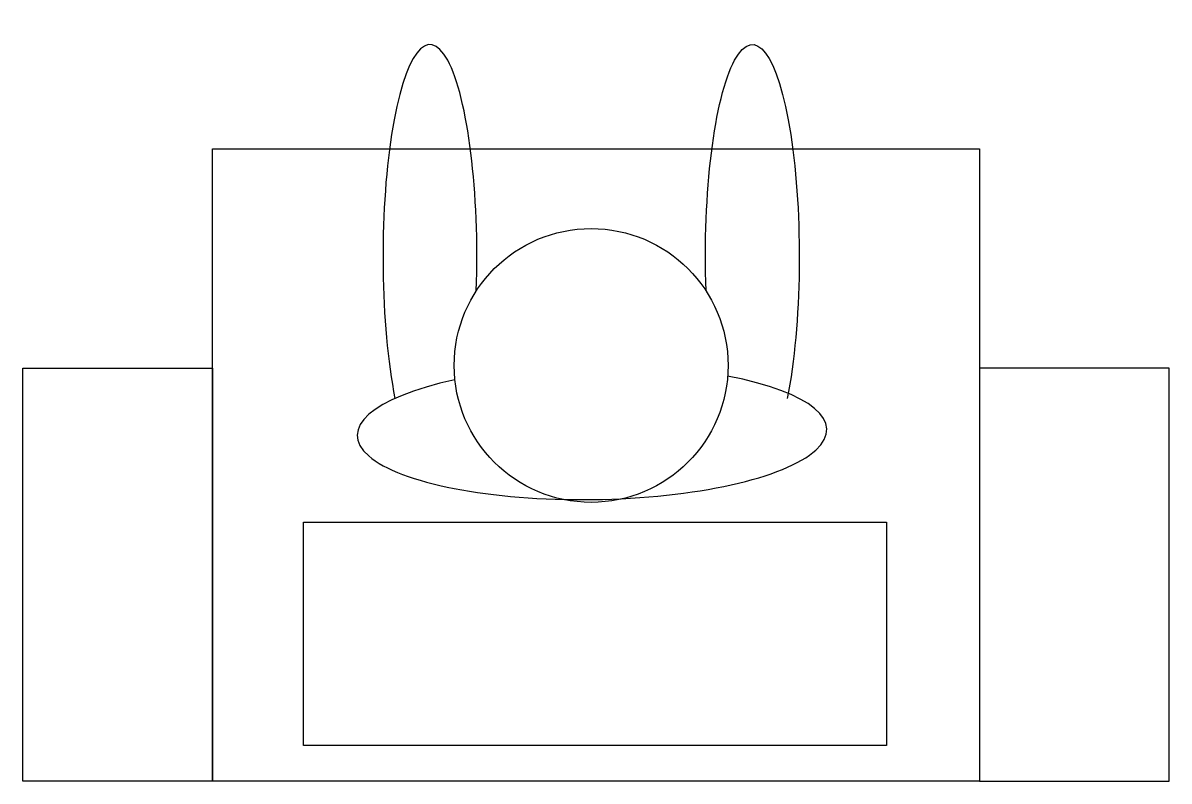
# Model space of a CAD drawing. Header units: millimetres. Extents: x 171.1 to 225.4, y 150.1 to 186.
import ezdxf

# ---------------------------------------------------------------- set-up
doc = ezdxf.new("R2010")
doc.units = ezdxf.units.MM

msp = doc.modelspace()

# ---------------------------------------------------------------- linework, layer by layer
for points in [[(180.061, 180.044), (216.383, 180.044), (216.383, 150.087), (180.061, 150.087)], [(180.061, 150.087), (171.073, 150.087), (171.073, 169.652), (180.061, 169.652)], [(216.383, 150.087), (225.371, 150.087), (225.371, 169.652), (216.383, 169.652)], [(184.367, 162.35), (211.984, 162.35), (211.984, 151.772), (184.367, 151.772)]]:
    msp.add_lwpolyline(points, close=True)
msp.add_circle((197.992, 169.782), 6.487)
for centre, major_axis, ratio, start_param, end_param in [((190.356, 174.925), (0, 10.064), 0.22093, 4.551615, 8.583337), ((198.033, 166.604), (-11.122, -0.147), 0.285717, 5.332111, 10.375853)]:
    msp.add_ellipse(centre, major_axis=major_axis, ratio=ratio, start_param=start_param, end_param=end_param)
at = {"extrusion": (0, 0, -1)}
msp.add_ellipse((205.628, 174.925), major_axis=(0, 10.064), ratio=0.22093, start_param=4.551615, end_param=8.583337, dxfattribs=at)

doc.saveas('drawing.dxf')
